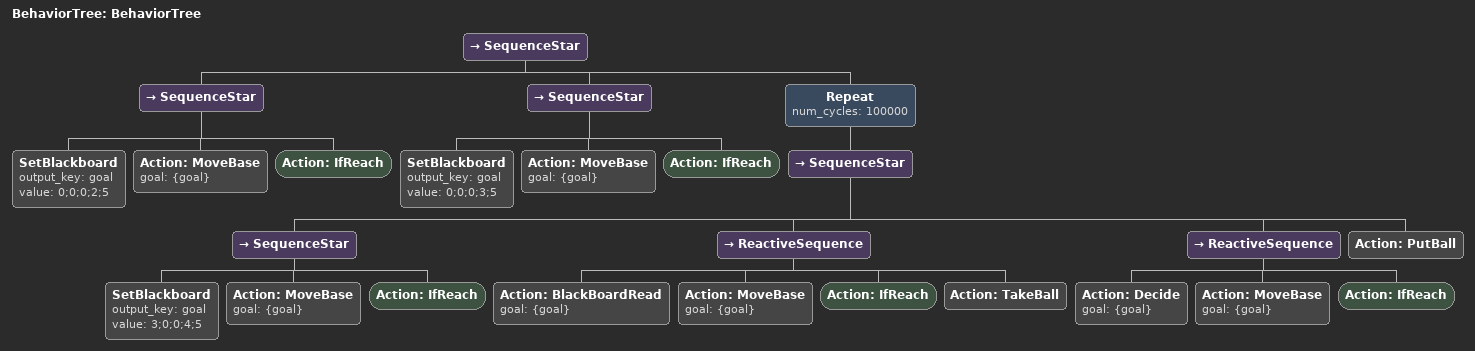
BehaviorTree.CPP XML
<?xml version="1.0"?>
<root main_tree_to_execute="BehaviorTree">
    <!-- SequenceStar：子节点failure或running，则下次从该节点开始
         ReactiveSequence：子节点failure或running，则下次从头开始-->
    <BehaviorTree ID="BehaviorTree">
        <SequenceStar>
            <!-- 路径一二 -->
            <SequenceStar>
                <SetBlackboard output_key="goal" value="0;0;0;2;5"/>
                <Action ID="MoveBase" goal="{goal}"/>
                <Action ID="IfReach"/>
            </SequenceStar>
            <SequenceStar>
                <SetBlackboard output_key="goal" value="0;0;0;3;5"/>
                <Action ID="MoveBase" goal="{goal}"/>
                <Action ID="IfReach"/>
            </SequenceStar>

            <Repeat num_cycles="100000">
                <SequenceStar>
                    <!-- 去固定找球点 -->
                    <SequenceStar>
                        <SetBlackboard output_key="goal" value="3;0;0;4;5"/>
                        <Action ID="MoveBase" goal="{goal}"/>
                        <Action ID="IfReach"/>
                    </SequenceStar>
                    <!-- 相机找球，取球，筛球 -->
                    <ReactiveSequence>
                        <Action ID="BlackBoardRead" goal="{goal}"/>
                        <Action ID="MoveBase" goal="{goal}"/>
                        <Action ID="IfReach"/>
                        <Action ID="TakeBall"/>
                    </ReactiveSequence>
                    <!-- 决策 -->
                    <ReactiveSequence>
                        <Action ID="Decide" goal="{goal}"/>
                        <Action ID="MoveBase" goal="{goal}"/>
                        <Action ID="IfReach"/>
                    </ReactiveSequence>
                    <!-- 放球 -->
                    <Action ID="PutBall"/>
                </SequenceStar>
            </Repeat>
        </SequenceStar>
    </BehaviorTree>
</root>
